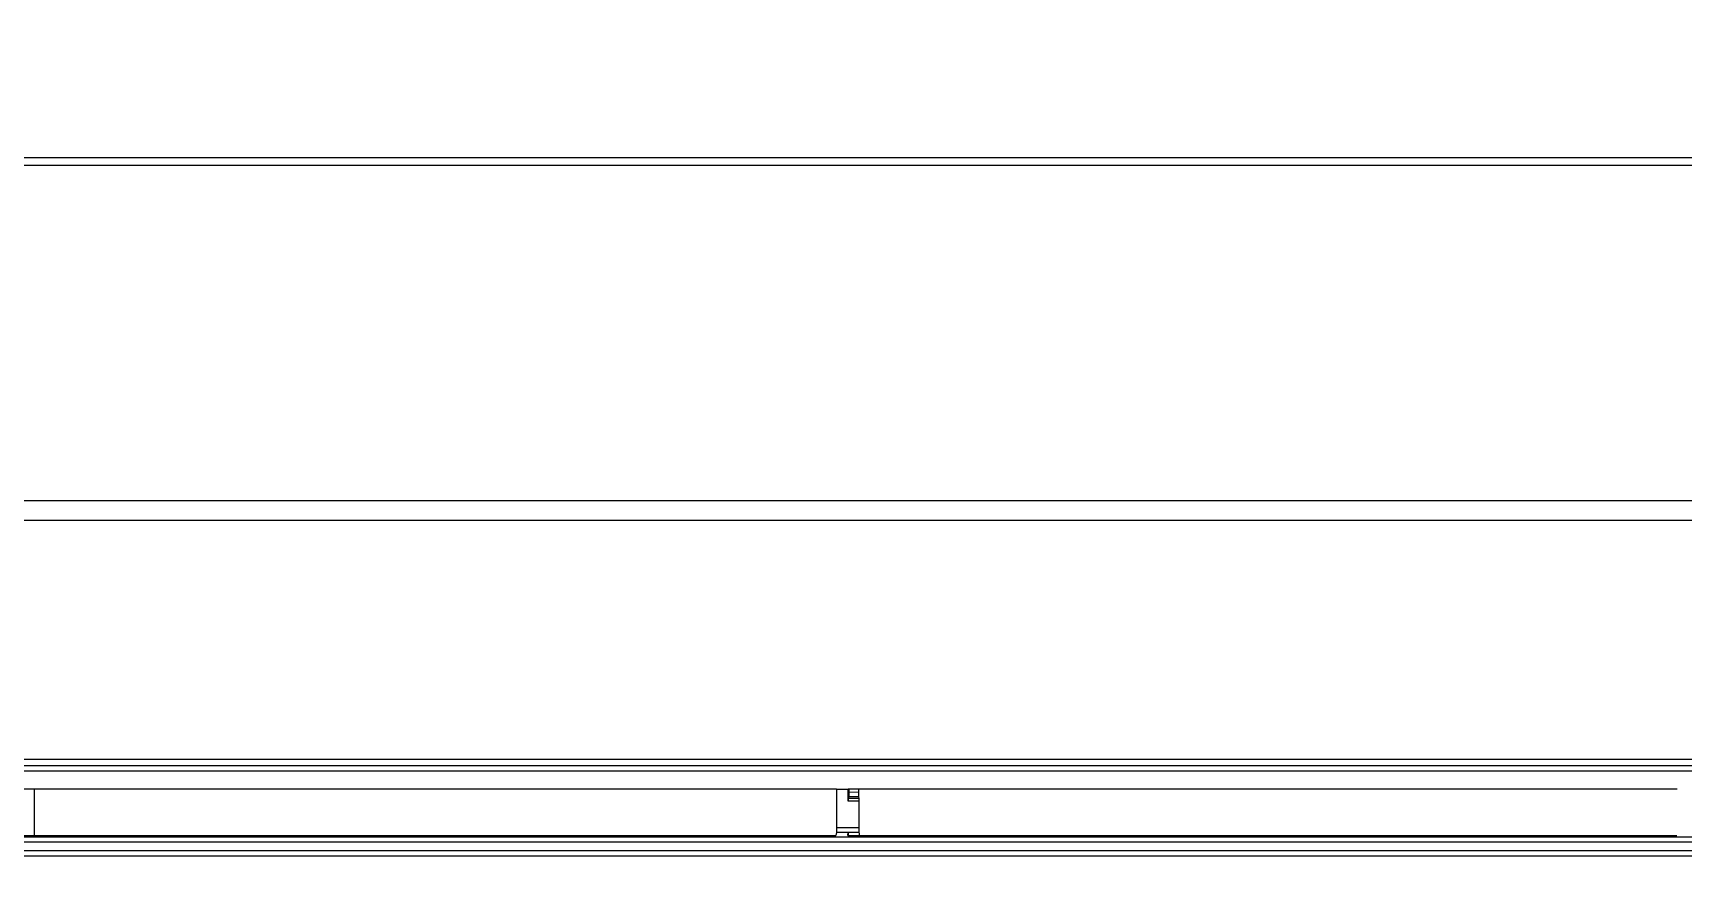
# Model space of a CAD drawing. Header units: millimetres. Extents: x -56261 to 196039, y 9480 to 100001.
# Drawn here: x 33892.7 to 34006.1, y 95852.3 to 95909.5 of the extents above; entities that cross this region are included whole.
import ezdxf

# ---------------------------------------------------------------- set-up
doc = ezdxf.new("R2010")
doc.units = ezdxf.units.MM
doc.set_wipeout_variables(frame=1)
doc.layers.add('SS-AIRCON', color=5, linetype='Continuous')
doc.layers.add('SS-TEXT', color=7, linetype='Continuous')

# ---------------------------------------------------------------- blocks, each defined once
blk = doc.blocks.new('I48T')
at = {"layer": 'SS-AIRCON', "color": 0, "linetype": 'Continuous'}
for p, q in [((-599.9007, -170.76793), (599.9006, -170.76793)), ((580.0736, -170.27954), (-580.0736, -170.27954)), ((599.9006, -171.68208), (-599.9007, -171.68208)), ((578.5326, -172.18017), (-578.5326, -172.18017)), ((-380.701, -172.29772), (-464.1009, -172.29772)), ((-380.701, -172.29772), (-380.743, -172.59899)), ((-380.743, -172.59899), (-379.543, -172.59899)), ((-379.543, -172.59899), (-379.5009, -172.29772)), ((-296.101, -172.29772), (-379.5009, -172.29772)), ((-298.85, -176.96102), (-298.85, -172.29772)), ((-381.8515, -173.0976), (-381.8515, -175.7562)), ((-381.8515, -173.0976), (-379.5485, -173.0976)), ((-379.5485, -176.96102), (-379.5485, -173.0976)), ((-381.8515, -175.7562), (-380.7486, -175.77548)), ((-380.7486, -175.77548), (-380.7486, -176.96102)), ((-464.1485, -176.96102), (-380.7486, -176.96102)), ((-381.848, -176.0559), (-381.8179, -176.1858)), ((-380.7521, -176.07505), (-381.848, -176.0559)), ((-381.8179, -176.1858), (-380.782, -176.20296)), ((-381.8121, -176.68513), (-381.8121, -176.96102)), ((-380.7878, -176.7021), (-381.8121, -176.68513)), ((-380.7878, -176.96102), (-380.7878, -176.7021)), ((-380.782, -176.20296), (-380.7521, -176.07505)), ((-379.5485, -176.96102), (-380.7486, -176.96102)), ((-379.5485, -176.96102), (-296.1486, -176.96102)), ((580.0736, -178.82954), (-580.0736, -178.82954)), ((637.5, -180.00001), (-637.5, -180.00001)), ((-599.9007, -179.31793), (599.9006, -179.31793)), ((-637.5, -204.00742), (637.5, -204.00742)), ((-655, -240.5), (655, -240.5))]:
    blk.add_line(p, q, dxfattribs=at)
for points in [[(-381.8557, -172.63808), (-381.8554, -172.64692, -0.000947956), (-381.8552, -172.65654, -0.000801641), (-381.8549, -172.66697, -0.000680704), (-381.8546, -172.67817, -0.000592947), (-381.8543, -172.69011, -0.000519769), (-381.8541, -172.70274, -0.000461326), (-381.8538, -172.71604, -0.000412026), (-381.8536, -172.72995, -0.000372425), (-381.8534, -172.74445, -0.000338459), (-381.8532, -172.75947, -0.000309978), (-381.853, -172.77497, -0.000285477), (-381.8528, -172.7909, -0.000264336), (-381.8526, -172.80721, -0.000246439), (-381.8525, -172.82385, -0.000230692), (-381.8523, -172.84078, -0.000216717), (-381.8522, -172.85792, -0.000203396), (-381.8521, -172.87524, -0.000194285), (-381.8519, -172.89271, -0.000187174), (-381.8518, -172.91028, -0.000175107), (-381.8518, -172.92783, -0.00015866), (-381.8517, -172.94529, -0.000165086), (-381.8516, -172.96295, -0.000183443), (-381.8516, -172.98092, -0.000140925), (-381.8515, -172.99775, -0.000060693), (-381.8515, -173.01293, -0.000179271), (-381.8515, -173.03196, -0.000291962), (-381.8515, -173.0606, -0.000147701), (-381.8515, -173.09772, -0.000081514)], [(-379.5487, -173.09772), (-379.5487, -173.07748, -0.000149105), (-379.5487, -173.05686, -0.000139704), (-379.5487, -173.03584, -0.000138398), (-379.5487, -173.01448, -0.000147234), (-379.5486, -172.99284, -0.000153072), (-379.5486, -172.97098, -0.000158856), (-379.5485, -172.94897, -0.000164807), (-379.5484, -172.92688, -0.000173595), (-379.5483, -172.90479, -0.00018222), (-379.5482, -172.88279, -0.000193275), (-379.5481, -172.86096, -0.000204884), (-379.5479, -172.8394, -0.000219467), (-379.5478, -172.81821, -0.000235817), (-379.5476, -172.79749, -0.000256178), (-379.5474, -172.77734, -0.000278602), (-379.5472, -172.75785, -0.00030473), (-379.547, -172.73914, -0.000340728), (-379.5467, -172.72127, -0.00038924), (-379.5465, -172.70438, -0.000431125), (-379.5462, -172.68851, -0.000461753), (-379.5459, -172.6738, -0.000585957), (-379.5456, -172.6602, -0.000832503), (-379.5453, -172.64778, -0.000805778), (-379.545, -172.63684, -0.000361049), (-379.5447, -172.6276, -0.001453556), (-379.5443, -172.61878, -0.004283398), (-379.5437, -172.60918, -0.004177622), (-379.543, -172.59898, -0.00339066)], [(-380.752, -176.07521), (-380.7518, -176.07416, 0.02568179), (-380.7516, -176.07243, 0.009210492), (-380.7515, -176.06998, 0.004738614), (-380.7513, -176.06683, 0.003057659), (-380.7511, -176.06291, 0.002072242), (-380.751, -176.05824, 0.001514321), (-380.7508, -176.05278, 0.001143171), (-380.7506, -176.04655, 0.000912142), (-380.7505, -176.03953, 0.000736981), (-380.7503, -176.03176, 0.000616821), (-380.7502, -176.02321, 0.00052032), (-380.75, -176.01395, 0.000450612), (-380.7499, -176.00396, 0.000392746), (-380.7498, -175.99332, 0.000349333), (-380.7496, -175.98203, 0.000311248), (-380.7495, -175.97018, 0.000280728), (-380.7494, -175.95779, 0.000257434), (-380.7493, -175.94491, 0.000240593), (-380.7492, -175.93159, 0.000217584), (-380.7491, -175.91798, 0.000192375), (-380.749, -175.90416, 0.000196032), (-380.749, -175.88988, 0.000214067), (-380.7489, -175.87511, 0.000160291), (-380.7489, -175.86112, 0.000067368), (-380.7488, -175.84838, 0.000201725), (-380.7488, -175.83218, 0.000322878), (-380.7488, -175.80757, 0.000160647), (-380.7488, -175.77555, 0.000087422)], [(-381.8181, -176.18577), (-381.8178, -176.1878, -0.024980047), (-381.8175, -176.19122, -0.00876494), (-381.8172, -176.19606, -0.004395398), (-381.8169, -176.20229, -0.002762043), (-381.8165, -176.20999, -0.001854422), (-381.8162, -176.21909, -0.001346365), (-381.8159, -176.22962, -0.001014309), (-381.8157, -176.2415, -0.000805298), (-381.8154, -176.25474, -0.000650932), (-381.8151, -176.26922, -0.000543081), (-381.8148, -176.28494, -0.000458973), (-381.8146, -176.30175, -0.000396537), (-381.8143, -176.31963, -0.00034645), (-381.8141, -176.33844, -0.000307441), (-381.8138, -176.3581, -0.000274754), (-381.8136, -176.37849, -0.000247434), (-381.8134, -176.39951, -0.000227264), (-381.8132, -176.42106, -0.000211576), (-381.813, -176.44307, -0.000192267), (-381.8129, -176.4653, -0.000170345), (-381.8127, -176.48761, -0.000172459), (-381.8126, -176.51037, -0.000186171), (-381.8125, -176.53363, -0.000141808), (-381.8124, -176.5555, -0.00006356), (-381.8123, -176.57529, -0.000174093), (-381.8122, -176.60004, -0.000276923), (-381.8121, -176.63717, -0.000140631), (-381.812, -176.68522, -0.000078175)]]:
    blk.add_lwpolyline(points, format="xyb", dxfattribs=at)
for points in [[(-381.8573, -172.29772), (-381.8576, -172.43199), (-381.8569, -172.58524), (-381.8557, -172.63808)], [(-380.7449, -172.63169), (-381.1151, -172.63378), (-381.4855, -172.63597), (-381.8557, -172.63808)], [(-380.7431, -172.59898), (-380.7436, -172.60324), (-380.7442, -172.61426), (-380.7449, -172.63169)], [(-381.8515, -175.75635), (-381.8515, -175.91376), (-381.85, -176.04762), (-381.8479, -176.05602)], [(-380.7879, -176.70192), (-380.7878, -176.42855), (-380.7853, -176.217), (-380.7822, -176.20283)], [(-655.0001, -205.97814), (-436.6672, -205.97818), (-218.3336, -205.97818), (-0.0001, -205.97814)], [(-0.0001, -239.75864), (-218.3334, -239.75869), (-436.6667, -239.75869), (-655.0001, -239.75864)]]:
    blk.add_open_spline(points, degree=3, dxfattribs=at)
blk.add_open_spline([(-380.7449, -172.63169), (-380.7437, -172.598), (-380.7425, -172.49128), (-380.7424, -172.34976), (-380.7425, -172.29772)], degree=3, knots=[0, 0, 0, 0, 0.0002540524, 0.0004116041, 0.0004116041, 0.0004116041, 0.0004116041], dxfattribs=at)
blk = doc.blocks.new('A$C43DE16F2')
blk.add_wipeout([(0, 14550), (0, 0), (29100, 0), (29100, 14550)]).dxf.layer = 'SS-TEXT'
at = {"layer": 'SS-TEXT', "linetype": 'Continuous', "xscale": 1.577261091527505, "yscale": 1.577261091527505, "zscale": 1.577261091527505, "rotation": 180}
blk.add_blockref('I48T', (11081.92, 7128.46), dxfattribs=at)

msp = doc.modelspace()

# ---------------------------------------------------------------- block references
at = {"layer": 'SS-TEXT', "xscale": 0.4331186193392458, "yscale": 0.4331186193392458, "zscale": 0.4331186193392458}
msp.add_blockref('A$C43DE16F2', (28888.86, 92649.19), dxfattribs=at)

doc.saveas('drawing.dxf')
